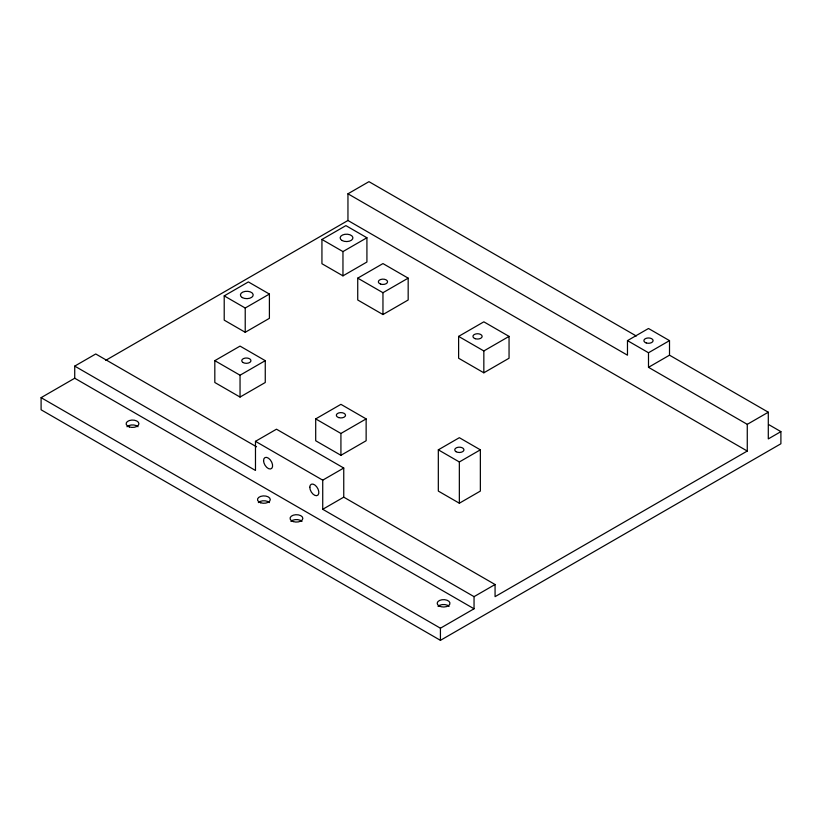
<?xml version="1.0" encoding="UTF-8"?>
<svg xmlns="http://www.w3.org/2000/svg" width="822" height="822" viewBox="0 0 822 822"><rect width="100%" height="100%" fill="white"/><g stroke="black" fill="none" stroke-linecap="round" stroke-linejoin="round"><path stroke-width="1.23" d="M74.73 378.233L74.73 366.109L255.478 470.461L255.478 441.332L322.727 480.161L322.727 509.291L474.047 596.649L474.047 608.783L74.73 378.233L41.1 397.653L41.1 409.788L440.428 640.338L780.9 443.767L780.9 431.632L768.293 438.907L768.293 412.212L669.509 355.186L669.509 340.627L648.496 352.751L648.496 367.321L747.27 424.347L747.27 451.042L347.953 220.491L347.953 193.797L368.965 181.662L636.29 336.003M74.73 366.109L95.742 353.974L256.536 446.798M105.74 360.334L347.953 220.491M224.211 295.879L248.378 281.925L269.4 294.06L269.4 318.33L245.223 332.283L224.211 320.148L224.211 295.879L245.223 308.014L269.4 294.06M321.936 239.459L345.898 225.618L366.92 237.753L366.92 262.023L342.959 275.853L321.936 263.718L321.936 239.459L342.959 251.583L366.92 237.753M214.819 360.663L240.045 346.103L265.259 360.663L265.259 382.497L240.045 397.057L214.819 382.497L214.819 360.663L240.045 375.222L265.259 360.663M357.734 278.144L382.96 263.585L408.174 278.144L408.174 299.989L382.96 314.549L357.734 299.989L357.734 278.144L382.96 292.704L408.174 278.144M255.478 441.332L276.49 429.197L343.75 468.026L343.75 497.156L495.07 584.514L495.07 596.649L747.27 451.042M315.699 418.901L340.925 404.342L366.139 418.901L366.139 440.746L340.925 455.306L315.699 440.746L315.699 418.901L340.925 433.461L366.139 418.901M458.614 336.393L483.839 321.834L509.054 336.393L509.054 358.228L483.839 372.798L458.614 358.228L458.614 336.393L483.839 350.953L509.054 336.393M322.727 480.161L343.75 468.026M322.727 509.291L343.75 497.156M438.321 449.829L459.344 437.694L480.356 449.829L480.356 491.083L459.344 503.218L438.321 491.083L438.321 449.829L459.344 461.964L480.356 449.829M347.953 193.797L627.474 355.186L627.474 340.627L648.496 328.492L669.509 340.627M648.496 367.321L669.509 355.186M747.27 424.347L768.293 412.212M474.047 596.649L495.07 584.514M41.1 397.653L440.428 628.203L474.047 608.783M627.474 340.627L648.496 352.751M768.693 424.584L780.9 431.632M483.839 350.953L483.839 372.798M459.344 461.964L459.344 503.218M440.428 628.203L440.428 640.338M382.96 292.704L382.96 314.549M342.959 251.583L342.959 275.853M340.925 433.461L340.925 455.306M245.223 308.014L245.223 332.283M240.045 375.222L240.045 397.057M438.044 606.338A6.391 3.689 0 0 1 449.11 606.338M290.926 521.395A6.391 3.689 0 0 1 301.993 521.395M258.344 502.591A6.391 3.689 0 0 1 269.411 502.591M126.989 426.752A6.391 3.689 0 0 1 138.055 426.752M242.285 297.574A6.391 3.689 0 0 0 252.981 295.92A6.391 3.689 0 0 0 245.151 291.399A6.391 3.689 0 0 0 242.285 297.574M342.014 240.486A6.391 3.689 0 0 0 352.7 238.832A6.391 3.689 0 0 0 344.88 234.311A6.391 3.689 0 0 0 342.014 240.486M456.087 451.71A4.603 2.661 0 0 0 463.793 450.518A4.603 2.661 0 0 0 458.142 447.26A4.603 2.661 0 0 0 456.087 451.71M646.184 342.928A4.603 2.661 0 0 0 653.1 340.627A4.603 2.661 0 0 0 646.184 338.315A4.603 2.661 0 0 0 646.184 342.928M263.564 460.567A6.391 3.689 60 0 0 270.346 469.002A6.391 3.689 60 0 0 270.346 459.96A6.391 3.689 60 0 0 263.564 460.567M309.802 487.261A6.391 3.689 60 0 0 316.583 495.697A6.391 3.689 60 0 0 316.583 486.655A6.391 3.689 60 0 0 309.802 487.261M439.061 605.937A6.391 3.689 0 0 0 449.747 604.283A6.391 3.689 0 0 0 441.917 599.762A6.391 3.689 0 0 0 439.061 605.937M293.259 521.58A6.391 3.689 0 0 0 302.845 518.384A6.391 3.689 0 0 0 293.259 515.188A6.391 3.689 0 0 0 293.259 521.58M260.687 502.776A6.391 3.689 0 0 0 270.274 499.581A6.391 3.689 0 0 0 260.687 496.385A6.391 3.689 0 0 0 260.687 502.776M129.331 426.937A6.391 3.689 0 0 0 138.918 423.741A6.391 3.689 0 0 0 129.331 420.545A6.391 3.689 0 0 0 129.331 426.937M475.229 338.695A4.603 2.661 0 0 0 482.144 336.393A4.603 2.661 0 0 0 475.229 334.092A4.603 2.661 0 0 0 475.229 338.695M338.623 417.566A4.603 2.661 0 0 0 345.528 415.264A4.603 2.661 0 0 0 338.623 412.963A4.603 2.661 0 0 0 338.623 417.566M243.086 362.543A4.603 2.661 0 0 0 250.792 361.351A4.603 2.661 0 0 0 245.151 358.094A4.603 2.661 0 0 0 243.086 362.543M380.658 284.093A4.603 2.661 0 0 0 387.563 281.792A4.603 2.661 0 0 0 380.658 279.48A4.603 2.661 0 0 0 380.658 284.093"/></g></svg>
